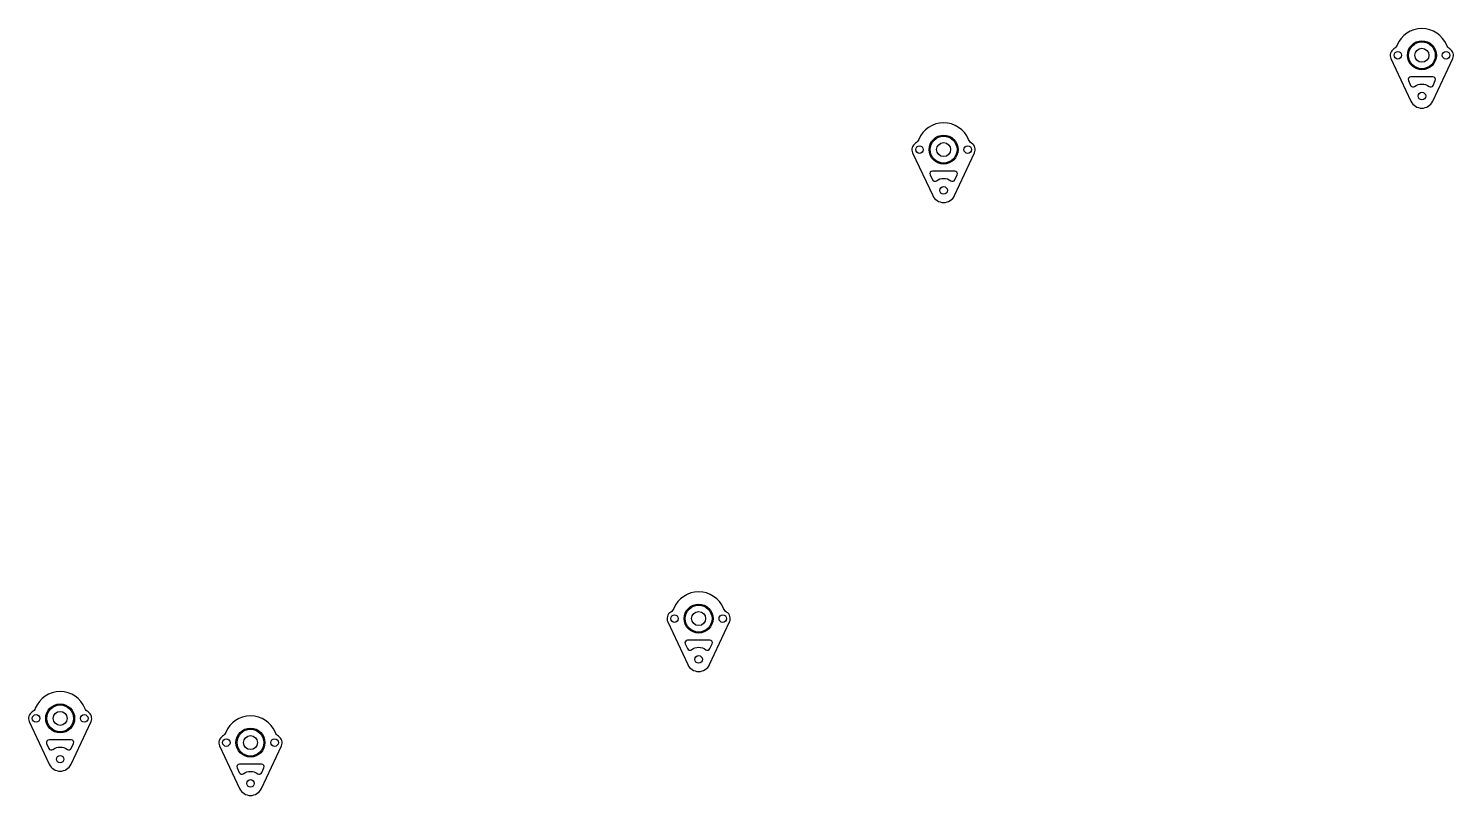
# Model space of a CAD drawing. Header units: millimetres. Extents: x 3941 to 5270, y 920 to 1635.
import ezdxf

# ---------------------------------------------------------------- set-up
doc = ezdxf.new("R2010")
doc.units = ezdxf.units.MM

msp = doc.modelspace()

# ---------------------------------------------------------------- linework, layer by layer
at = {"elevation": -40}
for points in [[(5214.9, 1615.8, 0.385848), (5212.1, 1606.8), (5230.8, 1567, 0.635753), (5251.1, 1567), (5269.8, 1606.8, 0.385848), (5267, 1615.8, -0.163728), (5264.1, 1619.2, 0.673305), (5217.8, 1619.2, -0.163728)], [(5228.4, 1586.2), (5230.5, 1581.7, 0.474498), (5234.2, 1580.8, -0.331148), (5247.7, 1580.8, 0.474498), (5251.4, 1581.7), (5253.5, 1586.2, 0.549229), (5251.3, 1589.8), (5241, 1589.8), (5230.7, 1589.8, 0.549229)], [(4540.4, 1090.8, 0.385848), (4537.6, 1081.8), (4556.2, 1042, 0.635753), (4576.6, 1042), (4595.3, 1081.8, 0.385848), (4592.5, 1090.8, -0.163728), (4589.6, 1094.2, 0.673305), (4543.3, 1094.2, -0.163728)], [(4553.9, 1061.2), (4556, 1056.8, 0.474498), (4559.7, 1055.8, -0.331148), (4573.1, 1055.8, 0.474498), (4576.9, 1056.8), (4579, 1061.2, 0.549229), (4576.7, 1064.8), (4566.4, 1064.8), (4556.1, 1064.8, 0.549229)], [(3944.8, 997.8, 0.385848), (3942, 988.9), (3960.7, 949.1, 0.635753), (3981.1, 949.1), (3999.7, 988.9, 0.385848), (3996.9, 997.8, -0.163728), (3994, 1001.2, 0.673305), (3947.7, 1001.2, -0.163728)], [(4122.4, 975.2, 0.385848), (4119.6, 966.2), (4138.3, 926.4, 0.635753), (4158.6, 926.4), (4177.3, 966.2, 0.385848), (4174.5, 975.2, -0.163728), (4171.6, 978.6, 0.673305), (4125.3, 978.6, -0.163728)], [(3958.3, 968.3), (3960.4, 963.8, 0.474498), (3964.2, 962.9, -0.331148), (3977.6, 962.9, 0.474498), (3981.3, 963.8), (3983.4, 968.3, 0.549229), (3981.2, 971.8), (3970.9, 971.8), (3960.6, 971.8, 0.549229)], [(4135.9, 945.6), (4138, 941.2, 0.474498), (4141.7, 940.2, -0.331148), (4155.2, 940.2, 0.474498), (4158.9, 941.2), (4161, 945.6, 0.549229), (4158.7, 949.2), (4148.4, 949.2), (4138.1, 949.2, 0.549229)]]:
    msp.add_lwpolyline(points, format="xyb", close=True, dxfattribs=at)
for points in [[(4768.8, 1527.9, 0.385848), (4766, 1518.9), (4784.7, 1479.1, 0.635753), (4805.1, 1479.1), (4823.7, 1518.9, 0.385848), (4821, 1527.9, -0.163728), (4818.1, 1531.3, 0.673305), (4771.7, 1531.3, -0.163728)], [(4782.3, 1498.3), (4784.4, 1493.8, 0.474498), (4788.2, 1492.9, -0.331148), (4801.6, 1492.9, 0.474498), (4805.4, 1493.8), (4807.5, 1498.3, 0.549229), (4805.2, 1501.9), (4794.9, 1501.9), (4784.6, 1501.9, 0.549229)]]:
    msp.add_lwpolyline(points, format="xyb", close=True)
for centre, radius in [((5241, 1609.8), 13.5), ((5241, 1609.8, -2.5), 13.5), ((5241, 1609.8, -40), 12.5), ((5241, 1609.8, -36.5), 12.5), ((5218.5, 1609.8, -40), 3.5), ((5241, 1609.8, -16), 6.5), ((5241, 1609.8, -33), 6.5), ((5263.5, 1609.8, -40), 3.5), ((5241, 1571.8, -40), 3.5), ((4794.9, 1521.9, 40), 13.5), ((4794.9, 1521.9, 37.5), 13.5), ((4794.9, 1521.9), 12.5), ((4794.9, 1521.9, 3.5), 12.5), ((4772.4, 1521.9), 3.5), ((4794.9, 1521.9, 24), 6.5), ((4794.9, 1521.9, 7), 6.5), ((4817.4, 1521.9), 3.5), ((4794.9, 1483.9), 3.5), ((4566.4, 1084.8), 13.5), ((4566.4, 1084.8, -2.5), 13.5), ((4566.4, 1084.8, -40), 12.5), ((4566.4, 1084.8, -36.5), 12.5), ((4566.4, 1084.8, -16), 6.5), ((4566.4, 1084.8, -33), 6.5), ((4543.9, 1084.8, -40), 3.5), ((4588.9, 1084.8, -40), 3.5), ((4566.4, 1046.8, -40), 3.5), ((3970.9, 991.8), 13.5), ((3970.9, 991.8, -2.5), 13.5), ((3970.9, 991.8, -40), 12.5), ((3970.9, 991.8, -36.5), 12.5), ((3970.9, 991.8, -16), 6.5), ((3970.9, 991.8, -33), 6.5), ((3948.4, 991.8, -40), 3.5), ((3993.4, 991.8, -40), 3.5), ((4125.9, 969.2, -40), 3.5), ((4148.4, 969.2), 13.5), ((4148.4, 969.2, -2.5), 13.5), ((4148.4, 969.2, -40), 12.5), ((4148.4, 969.2, -36.5), 12.5), ((4148.4, 969.2, -16), 6.5), ((4148.4, 969.2, -33), 6.5), ((4170.9, 969.2, -40), 3.5), ((3970.9, 953.8, -40), 3.5), ((4148.4, 931.2, -40), 3.5)]:
    msp.add_circle(centre, radius)

doc.saveas('drawing.dxf')
